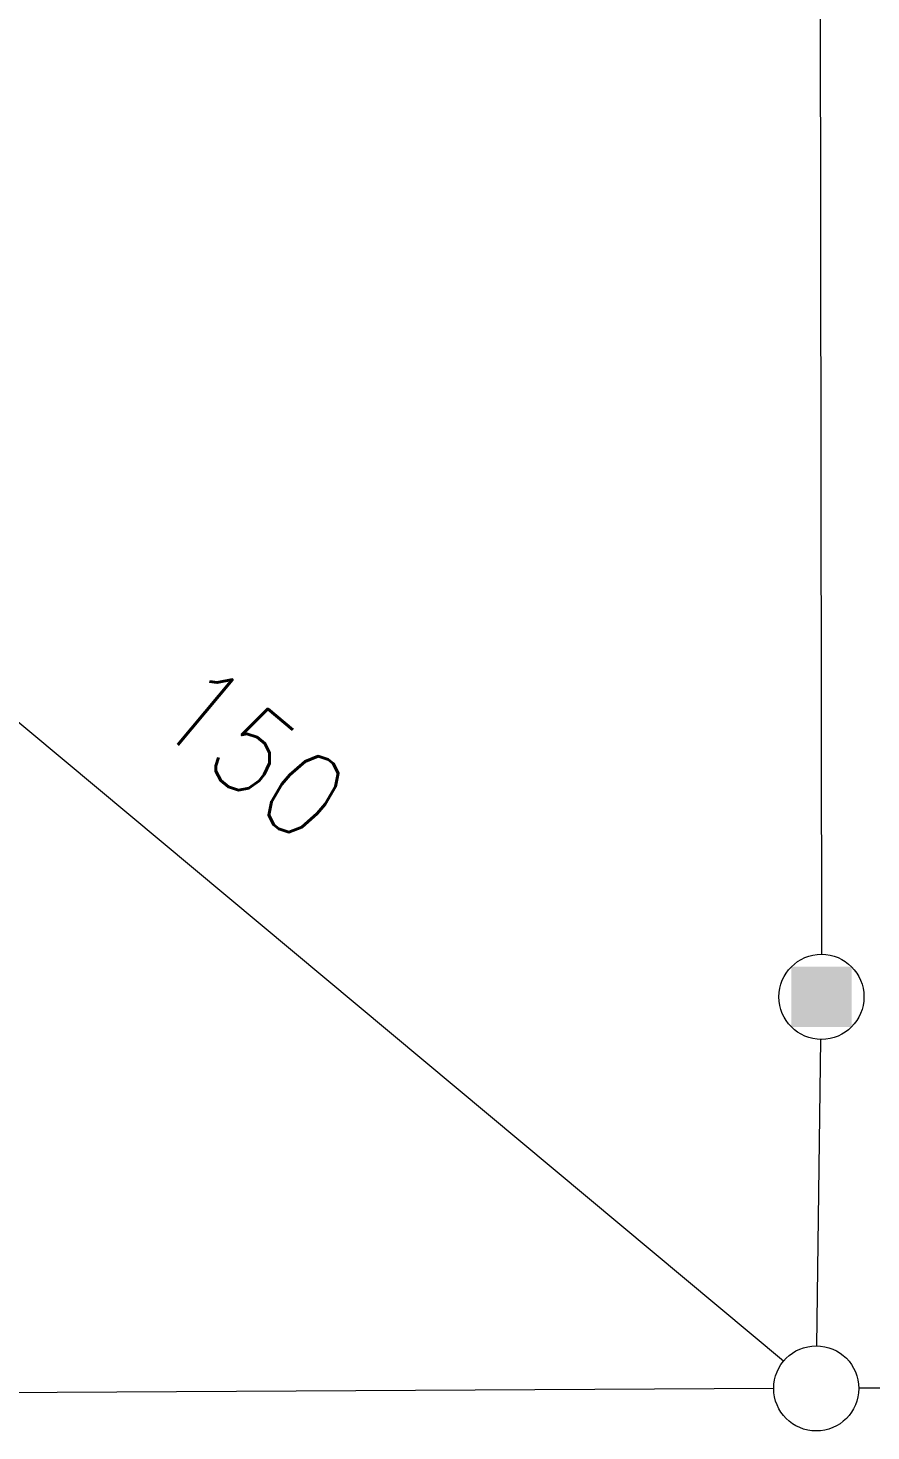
# Model space of a CAD drawing. Header units: inches. Extents: x 47316 to 59086, y 3141 to 11743.
# Drawn here: x 54415.8 to 54465.4, y 9792.3 to 9874.7 of the extents above; entities that cross this region are included whole.
import ezdxf

# ---------------------------------------------------------------- set-up
doc = ezdxf.new("R2010")
doc.units = ezdxf.units.IN
doc.header["$MEASUREMENT"] = 0
doc.styles.get("Standard").update_dxf_attribs({"font": ''})
doc.styles.get('Standard').set_extended_font_data('SimSun')
doc.linetypes.add('_VH_FELT_TAPE', pattern='A,0.4,-0.7,["FELT",Standard,S=0.3,R=0,X=-0.5,Y=-0.15],-0.7', length=1.8)
doc.linetypes.add('_VH_FULL_TAPE', pattern='A,0.0001,[30,VeSys.shx,S=0.1,R=0,X=0,Y=0],-0.8,[30,VeSys.shx,S=0.1,R=180,X=0,Y=0],-0.0001', length=0.8002)
doc.linetypes.add('_VH_SPACE_TAPE_1', pattern='A,0.0001,[17,VeSys.shx,S=0.1,R=0,X=0,Y=0],-0.4,[17,VeSys.shx,S=0.1,R=0,X=0,Y=0],-0.4,[17,VeSys.shx,S=0.1,R=0,X=0,Y=0],-0.4,[18,VeSys.shx,S=0.1,R=0,X=0,Y=0],-0.5,[18,VeSys.shx,S=0.1,R=180,X=0.1,Y=0],-0.1,[17,VeSys.shx,S=0.1,R=0,X=0,Y=0],-0.4,[17,VeSys.shx,S=0.1,R=0,X=0,Y=0],-0.4,[17,VeSys.shx,S=0.1,R=0,X=0,Y=0],-0.4', length=3.0001)

msp = doc.modelspace()

# ---------------------------------------------------------------- linework, layer by layer
at = {"color": 0, "linetype": '_VH_FELT_TAPE', "lineweight": 15, "ltscale": 5}
for p, q in [((54462.372, 9878.005), (54462.446, 9820.311)), ((54462.178, 9797.302), (54462.416, 9815.311)), ((54459.645, 9794.789), (54303.008, 9793.926))]:
    msp.add_line(p, q, dxfattribs=at)
at = {"color": 0, "linetype": '_VH_SPACE_TAPE_1', "lineweight": 15, "ltscale": 5}
msp.add_line((54460.225, 9796.405), (54387.299, 9857.288), dxfattribs=at)
at = {"color": 0, "linetype": '_VH_FULL_TAPE', "lineweight": 15, "ltscale": 5}
msp.add_line((54762.646, 9795.332), (54464.644, 9794.807), dxfattribs=at)
at = {"color": 0, "linetype": 'Continuous', "lineweight": 15}
for centre in [(54462.449, 9817.811), (54462.144, 9794.803)]:
    msp.add_circle(centre, 2.5, dxfattribs=at)
at = {"color": 0, "linetype": 'Continuous', "lineweight": 15, "extrusion": (0, 0, -1)}
msp.add_solid([(-54460.682, 9819.579), (-54460.682, 9816.043), (-54464.217, 9819.579), (-54464.217, 9816.043)], dxfattribs=at)

# ---------------------------------------------------------------- texts
at = {"color": 7, "linetype": '_VH_SPACE_TAPE_1', "lineweight": 18, "ltscale": 5, "insert": (54426.223, 9837.819), "char_height": 5, "width": 12.85714, "attachment_point": 1, "rotation": 320.14301}
msp.add_mtext('\\Fromans.shx;\\W0.9000000000;\\T1.0000000000;\\o\\l150', dxfattribs=at)

doc.saveas('drawing.dxf')
